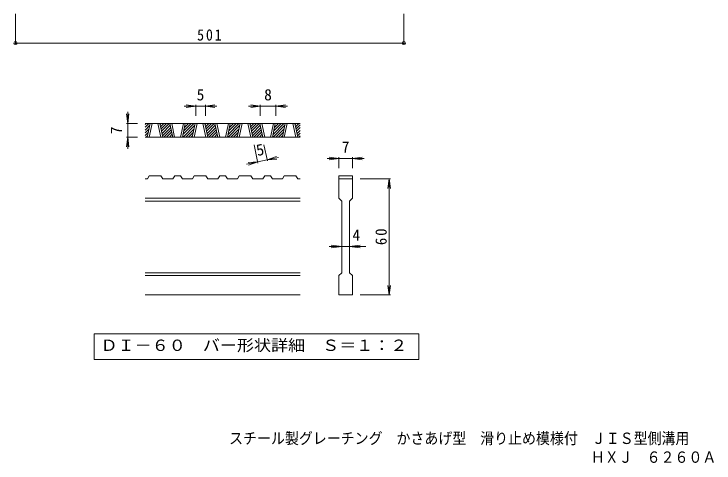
# Model space of a CAD drawing. Units: millimetres on the paper, enlarged 5 times, with parts at other scales. Extents: x -707 to 809, y -686 to 677.
# Drawn here: x -707 to 196, y -686 to -106 of the extents above; entities that cross this region are included whole.
import ezdxf
from ezdxf.enums import TextEntityAlignment as Align

# ---------------------------------------------------------------- set-up
doc = ezdxf.new("R2010")
doc.units = ezdxf.units.MM
doc.header["$LTSCALE"] = 5
doc.header["$PDMODE"] = 32
doc.header["$PDSIZE"] = 4
for name, color, linetype, lineweight in [('B-4', 7, 'Continuous', 9), ('D-0', 3, 'Continuous', 9), ('D-4', 7, 'Continuous', 9)]:
    doc.layers.add(name, color=color, linetype=linetype, lineweight=lineweight)
doc.layers.add('F-5_F-5ﾚｲﾔ', color=2, linetype='Continuous')
doc.styles.add('ＭＳ ゴシック', font='')
doc.styles.get('ＭＳ ゴシック').set_extended_font_data('MS Gothic')

msp = doc.modelspace()

# ---------------------------------------------------------------- linework, layer by layer
at = {"layer": 'B-4'}
for p, q in [((-705.405, -106.081), (-705.405, -145.081)), ((-204.405, -106.081), (-204.405, -145.081)), ((-705.405, -143.581), (-204.405, -143.581))]:
    msp.add_line(p, q, dxfattribs=at)
for p in [(-705.405, -143.581), (-204.405, -143.581)]:
    msp.add_point(p, dxfattribs=at)
at = {"layer": 'D-0'}
for p, q in [((-338.241, -247.455), (-538.241, -247.455)), ((-538.241, -248.776), (-536.92, -247.455)), ((-538.241, -252.311), (-533.385, -247.455)), ((-538.241, -255.847), (-532.113, -249.719)), ((-535.373, -264.955), (-531.628, -247.455)), ((-532.873, -264.955), (-529.128, -247.455)), ((-521.628, -247.455), (-517.883, -264.955)), ((-519.128, -247.455), (-515.383, -264.955)), ((-518.884, -248.595), (-517.745, -247.455)), ((-518.261, -251.507), (-514.21, -247.455)), ((-517.638, -254.419), (-510.674, -247.455)), ((-517.015, -257.331), (-507.139, -247.455)), ((-516.392, -260.244), (-505.862, -249.714)), ((-515.768, -263.156), (-505.239, -252.626)), ((-502.6, -264.955), (-506.345, -247.455)), ((-500.1, -264.955), (-503.845, -247.455)), ((-488.855, -247.455), (-492.6, -264.955)), ((-486.345, -247.455), (-490.09, -264.955)), ((-489.347, -261.484), (-475.319, -247.455)), ((-489.283, -264.955), (-474.047, -249.719)), ((-488.385, -256.986), (-478.854, -247.455)), ((-487.422, -252.488), (-482.39, -247.455)), ((-486.46, -247.989), (-485.925, -247.455)), ((-477.307, -264.955), (-473.562, -247.455)), ((-474.807, -264.955), (-471.062, -247.455)), ((-463.562, -247.455), (-459.817, -264.955)), ((-461.062, -247.455), (-457.317, -264.955)), ((-460.818, -248.595), (-459.679, -247.455)), ((-460.195, -251.507), (-456.144, -247.455)), ((-459.572, -254.419), (-452.608, -247.455)), ((-458.949, -257.331), (-449.073, -247.455)), ((-458.326, -260.244), (-447.796, -249.714)), ((-457.702, -263.156), (-447.173, -252.626)), ((-444.534, -264.955), (-448.279, -247.455)), ((-442.034, -264.955), (-445.779, -247.455)), ((-430.789, -247.455), (-434.534, -264.955)), ((-428.279, -247.455), (-432.024, -264.955)), ((-431.281, -261.484), (-417.253, -247.455)), ((-431.217, -264.955), (-415.981, -249.719)), ((-430.319, -256.986), (-420.788, -247.455)), ((-429.356, -252.488), (-424.324, -247.455)), ((-428.394, -247.989), (-427.859, -247.455)), ((-419.241, -264.955), (-415.496, -247.455)), ((-416.741, -264.955), (-412.996, -247.455)), ((-405.496, -247.455), (-401.751, -264.955)), ((-402.996, -247.455), (-399.251, -264.955)), ((-402.752, -248.595), (-401.613, -247.455)), ((-402.129, -251.507), (-398.078, -247.455)), ((-401.506, -254.419), (-394.542, -247.455)), ((-400.883, -257.331), (-391.007, -247.455)), ((-400.26, -260.244), (-389.73, -249.714)), ((-399.636, -263.156), (-389.107, -252.626)), ((-386.468, -264.955), (-390.213, -247.455)), ((-383.968, -264.955), (-387.713, -247.455)), ((-372.723, -247.455), (-376.468, -264.955)), ((-370.213, -247.455), (-373.958, -264.955)), ((-373.215, -261.484), (-359.187, -247.455)), ((-373.151, -264.955), (-357.915, -249.719)), ((-372.253, -256.986), (-362.722, -247.455)), ((-371.29, -252.488), (-366.258, -247.455)), ((-370.327, -247.989), (-369.793, -247.455)), ((-361.175, -264.955), (-357.43, -247.455)), ((-358.675, -264.955), (-354.93, -247.455)), ((-347.43, -247.455), (-343.685, -264.955)), ((-344.93, -247.455), (-341.185, -264.955)), ((-344.686, -248.595), (-343.547, -247.455)), ((-344.063, -251.507), (-340.012, -247.455)), ((-343.44, -254.419), (-338.241, -249.22)), ((-342.817, -257.331), (-338.241, -252.756)), ((-538.241, -259.382), (-533.075, -254.217)), ((-538.241, -262.918), (-534.038, -258.715)), ((-514.032, -264.955), (-504.615, -255.539)), ((-510.497, -264.955), (-503.992, -258.451)), ((-506.961, -264.955), (-503.369, -261.363)), ((-485.748, -264.955), (-475.009, -254.217)), ((-482.212, -264.955), (-475.972, -258.715)), ((-455.966, -264.955), (-446.549, -255.539)), ((-452.431, -264.955), (-445.926, -258.451)), ((-448.895, -264.955), (-445.303, -261.363)), ((-427.682, -264.955), (-416.943, -254.217)), ((-424.146, -264.955), (-417.906, -258.715)), ((-397.9, -264.955), (-388.483, -255.539)), ((-394.365, -264.955), (-387.86, -258.451)), ((-390.829, -264.955), (-387.237, -261.363)), ((-369.616, -264.955), (-358.877, -254.217)), ((-366.08, -264.955), (-359.84, -258.715)), ((-342.193, -260.244), (-338.241, -256.291)), ((-341.57, -263.156), (-338.241, -259.827)), ((-338.241, -264.955), (-538.241, -264.955)), ((-536.743, -264.955), (-535, -263.213)), ((-503.426, -264.955), (-502.746, -264.276)), ((-478.677, -264.955), (-476.934, -263.213)), ((-445.36, -264.955), (-444.68, -264.276)), ((-420.611, -264.955), (-418.868, -263.213)), ((-387.294, -264.955), (-386.614, -264.276)), ((-362.545, -264.955), (-360.802, -263.213)), ((-339.834, -264.955), (-338.241, -263.362)), ((-535.33, -318.705), (-532.83, -314.955)), ((-517.84, -314.955), (-532.83, -314.955)), ((-517.84, -314.955), (-515.34, -318.705)), ((-502.557, -318.705), (-500.057, -314.955)), ((-492.557, -314.955), (-500.057, -314.955)), ((-492.557, -314.955), (-490.047, -318.705)), ((-477.264, -318.705), (-474.764, -314.955)), ((-459.774, -314.955), (-474.764, -314.955)), ((-459.774, -314.955), (-457.274, -318.705)), ((-444.491, -318.705), (-441.991, -314.955)), ((-434.491, -314.955), (-441.991, -314.955)), ((-434.491, -314.955), (-431.981, -318.705)), ((-419.198, -318.705), (-416.698, -314.955)), ((-401.708, -314.955), (-416.698, -314.955)), ((-401.708, -314.955), (-399.208, -318.705)), ((-386.425, -318.705), (-383.925, -314.955)), ((-376.425, -314.955), (-383.925, -314.955)), ((-376.425, -314.955), (-373.915, -318.705)), ((-361.132, -318.705), (-358.632, -314.955)), ((-343.642, -314.955), (-358.632, -314.955)), ((-343.642, -314.955), (-341.142, -318.705)), ((-288.241, -314.955), (-288.241, -318.705)), ((-535.33, -318.705), (-538.241, -318.705)), ((-502.557, -318.705), (-515.34, -318.705)), ((-477.264, -318.705), (-490.047, -318.705)), ((-444.491, -318.705), (-457.274, -318.705)), ((-419.198, -318.705), (-431.981, -318.705)), ((-386.425, -318.705), (-399.208, -318.705)), ((-361.132, -318.705), (-373.915, -318.705)), ((-338.241, -318.705), (-341.142, -318.705)), ((-288.241, -318.705), (-270.741, -318.705)), ((-288.241, -343.705), (-288.241, -318.705)), ((-270.741, -318.705), (-270.741, -343.705)), ((-338.241, -343.705), (-538.241, -343.705)), ((-338.241, -347.455), (-538.241, -347.455)), ((-288.241, -343.705), (-284.491, -347.455)), ((-284.491, -439.955), (-284.491, -347.455)), ((-274.491, -347.455), (-270.741, -343.705)), ((-274.491, -347.455), (-274.491, -439.955)), ((-338.241, -439.955), (-538.241, -439.955)), ((-288.241, -443.705), (-284.491, -439.955)), ((-274.491, -439.955), (-270.741, -443.705)), ((-338.241, -443.705), (-538.241, -443.705)), ((-288.241, -468.705), (-288.241, -443.705)), ((-270.741, -443.705), (-270.741, -468.705)), ((-338.241, -468.705), (-538.241, -468.705)), ((-270.741, -468.705), (-288.241, -468.705))]:
    msp.add_line(p, q, dxfattribs=at)
msp.add_lwpolyline([(-288.241, -314.955), (-270.741, -314.955), (-270.741, -318.705)], dxfattribs=at)
at = {"layer": 'D-0', "color": 7}
msp.add_lwpolyline([(-604.068, -518.705), (-604.068, -551.931), (-184.914, -551.931), (-184.914, -518.705)], close=True, dxfattribs=at)
at = {"layer": 'D-4'}
for p, q in [((-472.991, -224.955), (-487.991, -224.955)), ((-472.991, -224.955), (-485.384, -223.324)), ((-472.991, -224.955), (-485.384, -226.587)), ((-472.991, -223.455), (-472.991, -237.455)), ((-460.491, -224.955), (-472.991, -224.955)), ((-460.491, -224.955), (-448.098, -223.324)), ((-460.491, -223.455), (-460.491, -237.455)), ((-460.491, -224.955), (-448.098, -226.587)), ((-460.491, -224.955), (-445.491, -224.955)), ((-389.642, -224.955), (-404.642, -224.955)), ((-389.642, -224.955), (-402.035, -223.324)), ((-389.642, -224.955), (-402.035, -226.587)), ((-389.642, -223.455), (-389.642, -237.455)), ((-369.642, -224.955), (-389.642, -224.955)), ((-369.642, -224.955), (-357.249, -223.324)), ((-369.642, -223.455), (-369.642, -237.455)), ((-369.642, -224.955), (-357.249, -226.587)), ((-369.642, -224.955), (-354.642, -224.955)), ((-560.741, -247.455), (-560.741, -232.455)), ((-560.741, -247.455), (-562.372, -235.062)), ((-560.741, -247.455), (-559.109, -235.062)), ((-562.241, -247.455), (-548.241, -247.455)), ((-560.741, -247.455), (-560.741, -264.955)), ((-560.741, -264.955), (-562.372, -277.349)), ((-562.241, -264.955), (-548.241, -264.955)), ((-560.741, -264.955), (-559.109, -277.349)), ((-560.741, -264.955), (-560.741, -279.955)), ((-392.594, -298.374), (-397.653, -274.734)), ((-380.371, -295.758), (-384.87, -274.734)), ((-392.908, -296.907), (-407.576, -300.046)), ((-392.908, -296.907), (-405.368, -297.905)), ((-392.908, -296.907), (-404.685, -301.096)), ((-380.685, -294.291), (-392.908, -296.907)), ((-380.685, -294.291), (-368.907, -290.102)), ((-380.685, -294.291), (-366.017, -291.152)), ((-380.685, -294.291), (-368.224, -293.293)), ((-288.241, -292.455), (-303.241, -292.455)), ((-288.241, -292.455), (-300.634, -290.824)), ((-288.241, -292.455), (-300.634, -294.087)), ((-288.241, -290.955), (-288.241, -304.955)), ((-270.741, -292.455), (-288.241, -292.455)), ((-270.741, -292.455), (-258.348, -290.824)), ((-270.741, -290.955), (-270.741, -304.955)), ((-270.741, -292.455), (-258.348, -294.087)), ((-270.741, -292.455), (-255.741, -292.455)), ((-221.741, -318.705), (-260.741, -318.705)), ((-223.241, -318.705), (-224.872, -331.098)), ((-223.241, -318.705), (-221.609, -331.098)), ((-223.241, -468.705), (-223.241, -318.705)), ((-284.491, -406.205), (-300.741, -406.205)), ((-284.491, -406.205), (-298.134, -404.574)), ((-284.491, -406.205), (-298.134, -407.837)), ((-274.491, -406.205), (-284.491, -406.205)), ((-274.491, -406.205), (-260.848, -404.574)), ((-274.491, -406.205), (-260.848, -407.837)), ((-274.491, -406.205), (-253.241, -406.205)), ((-223.241, -468.705), (-224.872, -456.312)), ((-223.241, -468.705), (-221.609, -456.312)), ((-221.741, -468.705), (-260.741, -468.705))]:
    msp.add_line(p, q, dxfattribs=at)

# ---------------------------------------------------------------- texts
at = {"layer": 'B-4', "color": 2, "insert": (-471.155, -140.581), "char_height": 14.66, "attachment_point": 7, "style": 'ＭＳ ゴシック'}
msp.add_mtext('\\T1.27;\\W0.9;501', dxfattribs=at)
at = {"layer": 'D-0', "color": 2, "style": 'ＭＳ ゴシック', "width": 1.1}
msp.add_text('ＤＩ－６０\u3000バー形状詳細\u3000Ｓ＝１：２', height=14.66, dxfattribs=at).set_placement((-595.741, -545.318), align=Align.BOTTOM_LEFT)
at = {"layer": 'D-4', "color": 2, "style": 'ＭＳ ゴシック'}
for s, p in [('5', (-471.741, -221.955)), ('8', (-384.642, -221.955)), ('7', (-284.491, -289.455)), ('4', (-270.741, -403.205))]:
    msp.add_text(s, height=14.66, dxfattribs=at).set_placement(p, align=Align.BOTTOM_LEFT)
for s, rotation, p in [('7', 90, (-563.741, -261.205)), ('5', 12.079, (-392.313, -293.712))]:
    msp.add_text(s, height=14.66, rotation=rotation, dxfattribs=at).set_placement(p, align=Align.BOTTOM_LEFT)
at = {"layer": 'D-4', "color": 2, "insert": (-226.241, -404.33), "char_height": 14.66, "attachment_point": 7, "rotation": 90, "style": 'ＭＳ ゴシック'}
msp.add_mtext('\\T1.27;\\W0.95;60', dxfattribs=at)
at = {"layer": 'F-5_F-5ﾚｲﾔ', "style": 'ＭＳ ゴシック', "width": 0.9}
for s, p in [('スチール製グレーチング\u3000かさあげ型\u3000滑り止め模様付\u3000ＪＩＳ型側溝用', (-429.828, -665.373)), ('ＨＸＪ\u3000６２６０Ａ', (36.832, -689.67))]:
    msp.add_text(s, height=14.66, dxfattribs=at).set_placement(p, align=Align.BOTTOM_LEFT)

doc.saveas('drawing.dxf')
